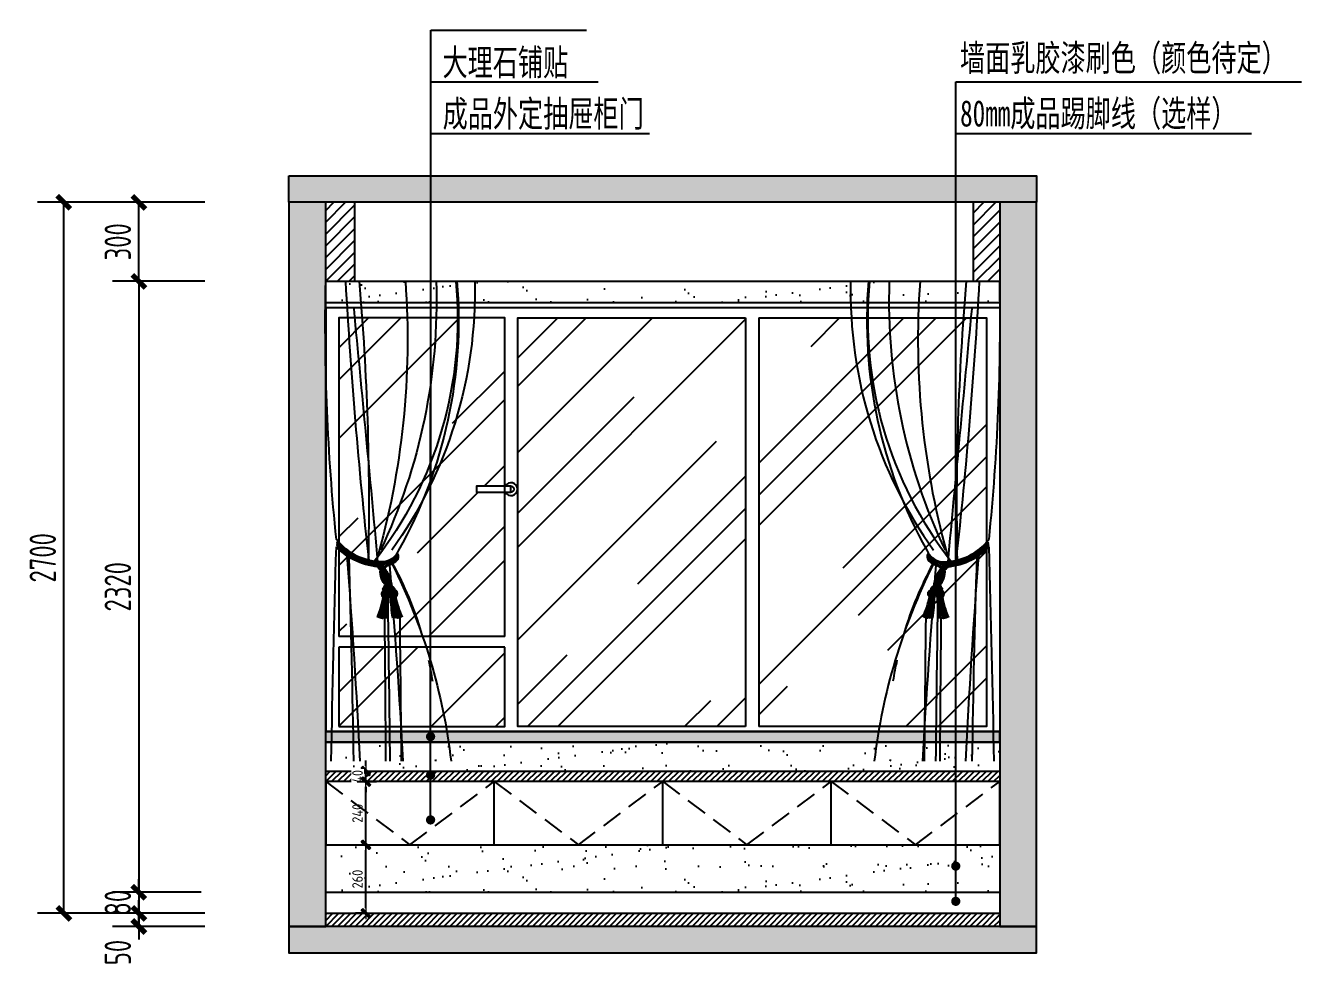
# Model space of a CAD drawing. Header units: millimetres. Extents: x 104198 to 1296755, y -81101 to 81453.
# Drawn here: x 574746 to 579592, y -26778 to -23182 of the extents above; entities that cross this region are included whole.
import ezdxf
from ezdxf.xclip import XClip

# ---------------------------------------------------------------- set-up
doc = ezdxf.new("R2010")
doc.units = ezdxf.units.MM
doc.header["$XCLIPFRAME"] = 0
doc.header["$PDMODE"] = 3
doc.linetypes.add('Ax-B-comp-L2qt-$0$Ax-B-comp-LG-$0${ Wide Dash }', pattern=[12, 4, -2, 4, -2])
doc.layers.get('Defpoints').update_dxf_attribs({"color": 250})
doc.layers.add('--外框线', color=7, linetype='Continuous', lineweight=30)
doc.layers.add('01-PL-墙体柱子', color=7, linetype='Continuous', lineweight=35)
for name, color, linetype in [('0家具', 51, 'Continuous'), ('1-墙线', 7, 'Continuous'), ('7-顶面布置图', 1, 'Continuous'), ('CURTAIN', 1, 'Continuous'), ('D■02 地材填充', 250, 'Continuous'), ('墙体', 7, 'Continuous'), ('天棚图层', 51, 'Continuous')]:
    doc.layers.add(name, color=color, linetype=linetype)
doc.styles.add('CCD_DIM', font='ARCHS.SHX')
doc.styles.add('尺寸标注', font='ARCHS.SHX', dxfattribs={"width": 0.8})
doc.styles.add('黑体', font='simhei.ttf', dxfattribs={"width": 0.7})
doc.dimstyles.new('海龍1：20', dxfattribs={"dimscale": 20, "dimtxt": 2, "dimasz": 1, "dimexe": 2, "dimexo": 2, "dimgap": 0.6, "dimtad": 1, "dimdec": 0, "dimrnd": 5, "dimdsep": 46, "dimtxsty": 'CCD_DIM', "dimblk": 'WS-cj', "dimcen": 1, "dimclrd": 44, "dimclre": 44, "dimclrt": 2, "dimadec": 0, "dimazin": 2, "dimtfac": 1, "dimtdec": 4, "dimtix": 1, "dimtmove": 2, "dimatfit": 3, "dimldrblk": 'CCD_Leader_Arrow', "dimfxl": 5, "dimfxlon": 1, "dimtolj": 1, "dimarcsym": 0})
doc.dimstyles.new('海龍1：50', dxfattribs={"dimscale": 50, "dimtxt": 2, "dimasz": 1, "dimexe": 2, "dimexo": 2, "dimgap": 0.6, "dimtad": 1, "dimdec": 0, "dimrnd": 5, "dimdsep": 46, "dimtxsty": 'CCD_DIM', "dimblk": 'WS-cj', "dimcen": 1, "dimclrd": 44, "dimclre": 44, "dimclrt": 2, "dimadec": 0, "dimazin": 2, "dimtfac": 1, "dimtdec": 4, "dimtix": 1, "dimtmove": 2, "dimatfit": 3, "dimldrblk": 'CCD_Leader_Arrow', "dimfxl": 5, "dimfxlon": 1, "dimtolj": 1, "dimarcsym": 0})
doc.dimstyles.new('立面标注', dxfattribs={"dimtxt": 100, "dimasz": 35, "dimexe": 20, "dimexo": 100, "dimtad": 1, "dimdec": 0, "dimtxsty": '黑体', "dimblk": 'ARCHTICK', "dimcen": 80, "dimdle": 20, "dimclrd": 251, "dimclre": 251, "dimclrt": 256, "dimadec": 0, "dimazin": 0, "dimtfac": 1, "dimtdec": 0, "dimtix": 1, "dimtmove": 2, "dimatfit": 3, "dimldrblk": 'DOT', "dimfxl": 200, "dimfxlon": 1, "dimarcsym": 0})

# ---------------------------------------------------------------- blocks, each defined once
blk = doc.blocks.new('_ArchTick')
at = {"color": 2, "linetype": 'ByBlock', "const_width": 0.4}
blk.add_lwpolyline([(-0.5, -0.5), (0.5, 0.5)], dxfattribs=at)
blk = doc.blocks.new('*D166')
at = {"color": 44, "lineweight": -2, "transparency": 16777216}
for p, q in [((575176.6, -26473.5), (575176.6, -26423.5)), ((575387.2, -26473.5), (575076.6, -26473.5)), ((575176.6, -26473.5), (575176.6, -26553.5)), ((575365.4, -26553.5), (575076.6, -26553.5)), ((575176.6, -26553.5), (575176.6, -26603.5))]:
    blk.add_line(p, q, dxfattribs=at)
at = {"layer": 'Defpoints', "color": 0, "transparency": 16777216}
for p in [(575487.2, -26473.5), (575176.6, -26553.5), (575465.4, -26553.5)]:
    blk.add_point(p, dxfattribs=at)
at = {"color": 44, "lineweight": -2, "transparency": 16777216, "xscale": 50, "yscale": 50, "zscale": 50}
for p, rotation in [((575176.6, -26473.5), 270), ((575176.6, -26553.5), 90)]:
    blk.add_blockref('_ArchTick', p, dxfattribs=dict(at, rotation=rotation))
at = {"color": 2, "transparency": 16777216, "insert": (575096.6, -26513.5), "char_height": 100, "attachment_point": 5, "rotation": 90, "style": '尺寸标注'}
blk.add_mtext('\\A1;80', dxfattribs=at)
blk = doc.blocks.new('CCD_Leader_Arrow')
at = {"color": 50, "linetype": 'ByBlock'}
blk.add_line((0, 0), (-1, 0), dxfattribs=at)
for points in [[(-0.859, 0.668), (-0.597, 0.852), (-0.24, 0), (0, 0)], [(-0.859, -0.668), (-0.597, -0.852), (-0.24, 0), (0, 0)]]:
    blk.add_solid(points, dxfattribs=at)
blk = doc.blocks.new('WS-cj')
blk.add_hatch(color=2).paths.add_polyline_path([(0.588, 0.818), (-0.818, -0.588), (-0.588, -0.818), (0.818, 0.588)])
at = {"color": 2, "linetype": 'ByBlock', "lineweight": 0}
for p, q in [((-1.1, 0), (0, 0)), ((0, 0), (1.1, 0))]:
    blk.add_line(p, q, dxfattribs=at)
at = {"color": 2}
blk.add_lwpolyline([(0.588, 0.818), (-0.818, -0.588), (-0.588, -0.818), (0.818, 0.588)], close=True, dxfattribs=at)
blk = doc.blocks.new('*D167')
at = {"color": 44, "lineweight": -2, "transparency": 16777216}
for p, q in [((575141.7, -23853.5), (574791.7, -23853.5)), ((574891.7, -26553.5), (574891.7, -23853.5)), ((575141.7, -26553.5), (574791.7, -26553.5))]:
    blk.add_line(p, q, dxfattribs=at)
at = {"layer": 'Defpoints', "color": 0, "transparency": 16777216}
for p in [(574891.7, -23853.5), (575886.2, -23853.5), (575376.6, -26553.5)]:
    blk.add_point(p, dxfattribs=at)
at = {"color": 44, "lineweight": -2, "transparency": 16777216, "xscale": 50, "yscale": 50, "zscale": 50}
for p, rotation in [((574891.7, -23853.5), 90), ((574891.7, -26553.5), 270)]:
    blk.add_blockref('_ArchTick', p, dxfattribs=dict(at, rotation=rotation))
at = {"color": 2, "transparency": 16777216, "insert": (574811.7, -25203.5), "char_height": 100, "attachment_point": 5, "rotation": 90, "style": '尺寸标注'}
blk.add_mtext('\\A1;2700', dxfattribs=at)
blk = doc.blocks.new('*D168')
at = {"color": 44, "lineweight": -2, "transparency": 16777216}
for p, q in [((575426.6, -24153.5), (575076.6, -24153.5)), ((575176.6, -24153.5), (575176.6, -26473.5)), ((575412.9, -26473.5), (575076.6, -26473.5))]:
    blk.add_line(p, q, dxfattribs=at)
at = {"layer": 'Defpoints', "color": 0, "transparency": 16777216}
for p in [(575886.2, -24153.5), (575176.6, -26473.5), (575512.9, -26473.5)]:
    blk.add_point(p, dxfattribs=at)
at = {"color": 44, "lineweight": -2, "transparency": 16777216, "xscale": 50, "yscale": 50, "zscale": 50}
for p, rotation in [((575176.6, -24153.5), 90), ((575176.6, -26473.5), 270)]:
    blk.add_blockref('_ArchTick', p, dxfattribs=dict(at, rotation=rotation))
at = {"color": 2, "transparency": 16777216, "insert": (575096.6, -25313.5), "char_height": 100, "attachment_point": 5, "rotation": 90, "style": '尺寸标注'}
blk.add_mtext('\\A1;2320', dxfattribs=at)
blk = doc.blocks.new('*D186')
at = {"color": 44, "lineweight": -2, "transparency": 16777216}
for p, q in [((575426.6, -23853.5), (575076.6, -23853.5)), ((575176.6, -24153.5), (575176.6, -23853.5)), ((575426.6, -24153.5), (575076.6, -24153.5))]:
    blk.add_line(p, q, dxfattribs=at)
at = {"layer": 'Defpoints', "color": 0, "transparency": 16777216}
for p in [(575176.6, -23853.5), (575886.2, -23853.5), (575886.2, -24153.5)]:
    blk.add_point(p, dxfattribs=at)
at = {"color": 44, "lineweight": -2, "transparency": 16777216, "xscale": 50, "yscale": 50, "zscale": 50}
for p, rotation in [((575176.6, -23853.5), 90), ((575176.6, -24153.5), 270)]:
    blk.add_blockref('_ArchTick', p, dxfattribs=dict(at, rotation=rotation))
at = {"color": 2, "transparency": 16777216, "insert": (575096.6, -24003.5), "char_height": 100, "attachment_point": 5, "rotation": 90, "style": '尺寸标注'}
blk.add_mtext('\\A1;300', dxfattribs=at)
blk = doc.blocks.new('*D187')
at = {"color": 44, "lineweight": -2, "transparency": 16777216}
for p, q in [((575176.6, -26553.5), (575176.6, -26503.5)), ((575426.6, -26553.5), (575076.6, -26553.5)), ((575176.6, -26603.5), (575176.6, -26553.5)), ((575426.6, -26603.5), (575076.6, -26603.5)), ((575176.6, -26603.5), (575176.6, -26653.5))]:
    blk.add_line(p, q, dxfattribs=at)
at = {"layer": 'Defpoints', "color": 0, "transparency": 16777216}
for p in [(575176.6, -26553.5), (575886.2, -26553.5), (575886.2, -26603.5)]:
    blk.add_point(p, dxfattribs=at)
at = {"color": 44, "lineweight": -2, "transparency": 16777216, "xscale": 50, "yscale": 50, "zscale": 50}
for p, rotation in [((575176.6, -26553.5), 270), ((575176.6, -26603.5), 90)]:
    blk.add_blockref('_ArchTick', p, dxfattribs=dict(at, rotation=rotation))
at = {"color": 2, "transparency": 16777216, "insert": (575096.6, -26702.4), "char_height": 100, "attachment_point": 5, "rotation": 90, "style": '尺寸标注'}
blk.add_mtext('\\A1;50', dxfattribs=at)
blk = doc.blocks.new('fhdghrthe')
at = {"layer": '01-PL-墙体柱子', "lineweight": -2, "ltscale": 10}
blk.add_hatch(color=8, dxfattribs=at).paths.add_polyline_path([(575866, 17510.1), (575566, 17510.1), (575316, 17510.1), (575316, 15420.1), (575556, 15420.1), (575556, 17230.1), (575866, 17230.1)])
at = {"layer": '01-PL-墙体柱子', "color": 8, "lineweight": -2, "ltscale": 10}
blk.add_lwpolyline([(575866, 17510.1), (575566, 17510.1), (575316, 17510.1), (575316, 15420.1), (575556, 15420.1), (575556, 17230.1), (575866, 17230.1)], close=True, dxfattribs=at)
at = {"layer": '墙体', "color": 7}
for p, q in [((572756, 14270.1), (572756, 18190.1)), ((572626, 14140.1), (572626, 17250.1)), ((575556, 17230.1), (575556, 15420.1))]:
    blk.add_line(p, q, dxfattribs=at)
blk = doc.blocks.new('fdhgfgdhdfg')
at = {"layer": 'CURTAIN', "color": 8}
for centre, major_axis, ratio, start_param, end_param in [((281387.3, -68683.7, 0), (1223.9, 1223.9), 1, 2.334756, 2.975805), ((281248.7, -68793, 0), (1078.8, 1078.8), 1, 2.260071, 3.018961), ((281544.6, -68797.6, 0), (1290.5, 1290.5), 1, 2.273384, 2.866395), ((282055.4, -68724, 0), (1591.1, 1591.1), 1, 2.321811, 2.799376), ((283033.2, -68872.2, 0), (2203.1, 2203.1), 1, 2.283731, 2.63602), ((290316.8, -69517.6, 0), (-10242.6, 373.5), 1, -0.048635, 0.056882), ((259948.4, -67509.1, 0), (14311.9, 14311.9), 1, 5.387946, 5.441529), ((467508.3, -86960.9, 0), (-187453.2, 17462.9), 1, -0.003971, 0.001255), ((280012.7, -69504.5, 0), (162.4, 162.4), 1, 3.953498, 4.831121), ((280133.5, -69528.1, 0), (-107.9, 107.9), 1, 2.554953, 2.758179), ((280163.3, -69585.1, 0), (-59.4, 59.4), 1, 2.478656, 2.720155), ((280182.2, -69611.5, 0), (34.5, 34.5), 1, 3.911092, 4.153052), ((279976.6, -69713.6, 0), (16.8, 16.8), 1, 1.717689, 3.204202), ((280020.3, -69660, 0), (-52.4, 52.4), 1, 1.18549, 2.335721), ((279993.1, -69712.5, 0), (25.2, 25.2), 1, 2.052636, 3.0388), ((280000.8, -69712.6, 0), (27.9, 27.9), 1, 2.180597, 3.091681), ((280007.9, -69712.3, 0), (30.4, 30.4), 1, 2.288562, 3.12364), ((280027.4, -69701.7, 0), (-42.6, 42.6), 1, 0.967801, 1.633563), ((280055.5, -69688.1, 0), (-61, 61), 1, 1.147636, 1.576368), ((280012.7, -69504.5, 0), (175.7, 175.7), 1, 3.953498, 4.740191), ((280095.6, -69428.5, 0), (207.1, 207.1), 1, 3.90317, 4.078311), ((302105.2, -71445.3, 0), (1780.2, 25851.9), 0.849808, 1.56219, 1.592963), ((280115, -69597.6, 0), (83.8, 83.8), 1, 3.828692, 4.24598), ((280116.6, -69570.9, 0), (98.2, 98.2), 1, 3.92064, 4.277468), ((280105.3, -69487.9, 0), (154.1, 154.1), 1, 4.01737, 4.236819), ((321005.6, -71030.3, 0), (1292.7, 48186.5), 0.84809, 1.566243, 1.582665), ((280079, -69354.2, 0), (247, 247), 1, 4.087318, 4.218236), ((280138.5, -69542.5, 0), (-104.7, 104.7), 1, 2.418322, 2.679938), ((280126.4, -69482.4, 0), (-144.3, 144.3), 1, 2.499046, 2.689322), ((281221.6, -70418.2, 0), (-1002.9, 1002.9), 1, 0.287813, 0.492048), ((300192.5, -71476.9, 0), (1818.7, 24057.7), 0.840517, 1.562425, 1.593961), ((280020.3, -69660, 0), (-65.7, 65.7), 1, 1.662446, 2.335721), ((280098.6, -69837.7, 0), (85.3, 85.3), 1, 1.57305, 2.286225), ((280049.3, -69691, 0), (-52.8, 52.8), 1, 1.23653, 1.73721), ((280039.6, -69825.8, 0), (-44.8, 44.8), 1, -0.510135, 0.143651), ((280059.2, -69668.8, 0), (64.3, 64.3), 1, 3.060485, 3.532539), ((280035.5, -69811.6, 0), (37.8, 37.8), 1, 0.92003, 1.691724), ((279979.7, -69776.1, 0), (-21.8, 21.8), 1, 4.466459, 4.980496), ((279949.8, -69772.8, 0), (51.6, 51.6), 1, 4.694061, 5.607655), ((280036.7, -69801.5, 0), (-35.2, 35.2), 1, -0.78574, 0.027113), ((280073.7, -69645.9, 0), (79.3, 79.3), 1, 3.227209, 3.591287), ((280086.7, -69821.9, 0), (-60.9, 60.9), 1, -0.166501, 0.437091), ((280119.4, -69567.7, 0), (-139.2, 139.2), 1, 1.790411, 1.978173), ((280067.1, -69675.2, 0), (-51.7, 51.7), 1, 1.71713, 2.277671), ((280078.7, -69652, 0), (-65.8, 65.8), 1, 1.847465, 2.31868), ((280082.4, -69639.4, 0), (-71.9, 71.9), 1, 1.940022, 2.424334), ((280094.3, -69558.1, 0), (126.2, 126.2), 1, 3.677139, 3.967916), ((280095.5, -69558.8, 0), (-122, 122), 1, 2.17183, 2.48152), ((280100.2, -69509.4, 0), (-153.4, 153.4), 1, 2.247339, 2.484333), ((279901.2, -69742.9, 0), (-81.8, 81.8), 1, 3.084453, 3.564776), ((280020, -69842.5, 0), (32, 32), 1, 1.217516, 1.93435), ((280027.4, -69839.7, 0), (-37.7, 37.7), 1, -0.384523, 0.299627), ((280019.2, -69823.7, 0), (-28.9, 28.9), 1, -0.543337, 0.357737), ((280025.9, -69823, 0), (34.5, 34.5), 1, 1.031668, 1.764016), ((279951.6, -69812.6, 0), (29.6, 29.6), 1, 5.038453, 5.489048), ((279954.7, -69803.9, 0), (-32.8, 32.8), 1, 3.387031, 3.98097), ((279944, -69799.3, 0), (44, 44), 1, 5.065724, 5.606485), ((279965.7, -69797.9, 0), (-32.5, 32.5), 1, 3.468483, 4.236433), ((279981.9, -69795.3, 0), (23.9, 23.9), 1, 4.937089, 5.984067), ((279983.1, -69789.6, 0), (-25.6, 25.6), 1, 3.704195, 4.388677), ((280000.7, -69781.9, 0), (-15, 15), 1, 3.747148, 4.532747), ((279966.6, -69866.9, 0), (9.69, 9.69), 1, 0.661697, 1.602225), ((279964.6, -69865.3, 0), (9.1, 9.1), 1, 0.72492, 1.442039), ((279962.1, -69860, 0), (5.8, 5.8), 1, 0.690534, 1.450432), ((279971.2, -69872.6, 0), (12.5, 12.5), 1, 0.660291, 1.691807), ((279969, -69869.4, 0), (-10.9, 10.9), 1, -0.898424, 0.062069), ((279960, -69855.8, 0), (3.21, 3.21), 1, 0.737571, 1.353619), ((279946.4, -69925, 0), (53, 53), 1, 0.279789, 0.630162), ((279973.1, -69873.5, 0), (12.6, 12.6), 1, 0.643187, 1.788157), ((279951.5, -69908.8, 0), (-42.1, 42.1), 1, -1.335272, -0.905904), ((279975, -69876.3, 0), (13.8, 13.8), 1, 0.634526, 1.758158), ((279961.3, -69865.3, 0), (1.41, 1.41), 1, 1.577415, 2.94988), ((279951.7, -69907.9, 0), (-42.4, 42.4), 1, -1.321339, -0.914228), ((279965, -69865.4, 0), (-3.57, 3.57), 1, 0.361006, 1.14588), ((279952.9, -69901.2, 0), (39, 39), 1, 0.23182, 0.641167), ((279973.2, -69866.2, 0), (8.64, 8.64), 1, 1.99387, 2.517944), ((279981.7, -69866.5, 0), (-13.8, 13.8), 1, 0.502891, 0.927558), ((279955.2, -69892.5, 0), (-33.7, 33.7), 1, -1.363887, -0.934077), ((279980.2, -69865.1, 0), (11.9, 11.9), 1, 2.050668, 2.689302), ((279953.8, -69893.5, 0), (-35.6, 35.6), 1, -1.342479, -0.986883), ((279983.5, -69864.5, 0), (13.1, 13.1), 1, 2.057007, 2.747845), ((279958.3, -69881.4, 0), (-27.5, 27.5), 1, -1.354271, -0.972937), ((279985.8, -69863.8, 0), (-13.7, 13.7), 1, 0.499333, 1.235736), ((279965.9, -69861.6, 0), (13.4, 13.4), 1, 0.104754, 0.731562), ((279972.5, -69839.3, 0), (-3.51, 3.51), 1, -0.731164, 1.4373), ((279993.1, -69862.9, 0), (-17.8, 17.8), 1, 0.583421, 1.178371), ((279973.8, -69866.9, 0), (17.8, 17.8), 1, 0.049741, 0.997278), ((279997.3, -69860.8, 0), (-19.8, 19.8), 1, 0.669271, 1.224846), ((279979.7, -69843.3, 0), (7.06, 7.06), 1, 1.195003, 2.231779), ((279997.3, -69859.2, 0), (19, 19), 1, 2.283273, 2.876471), ((279985.3, -69841, 0), (-16, 16), 1, 1.643268, 2.227459), ((279986.6, -69837.6, 0), (-19.4, 19.4), 1, 1.732554, 2.194284), ((279985.6, -69838.8, 0), (-19.5, 19.5), 1, 1.782708, 2.214579), ((279963, -69860, 0), (13.9, 13.9), 1, 4.914285, 6.659302), ((279985, -69841.1, 0), (18.8, 18.8), 1, 3.369703, 3.784295), ((279982.1, -69846.3, 0), (15.6, 15.6), 1, 3.416581, 3.867785), ((279974.8, -69832.7, 0), (2.24, 2.24), 1, 0.839748, 2.930207), ((279984.4, -69843.7, 0), (13.1, 13.1), 1, 3.163824, 3.830105), ((279980.6, -69851, 0), (13.2, 13.2), 1, 3.434706, 3.905603), ((279977.8, -69834.9, 0), (3.96, 3.96), 1, 0.832045, 2.262309), ((279975.7, -69867.5, 0), (-23.6, 23.6), 1, -1.528332, -0.678352), ((279984.6, -69841.4, 0), (-13.9, 13.9), 1, 1.697671, 2.257512), ((279963.3, -69859.7, 0), (14.4, 14.4), 1, 4.971217, 6.566751), ((279981.5, -69842.2, 0), (-5.47, 5.47), 1, -0.65119, 0.731556), ((279982.6, -69844.3, 0), (-10.6, 10.6), 1, 1.759463, 2.364996), ((279965.3, -69859, 0), (13.6, 13.6), 1, 4.919024, 6.582573), ((279978.3, -69862.4, 0), (23.4, 23.4), 1, 0.289663, 0.893834), ((279982.3, -69842.4, 0), (-11.4, 11.4), 1, 1.891468, 2.265031), ((279982.7, -69837.3, 0), (5.4, 5.4), 1, 0.744957, 1.939362), ((279985.3, -69845.6, 0), (7.14, 7.14), 1, 0.803202, 2.017663), ((279967.3, -69858.5, 0), (13, 13), 1, 4.933458, 6.590085), ((279970.1, -69857.8, 0), (-11.7, 11.7), 1, 3.234845, 5.147106), ((280002.7, -69865.1, 0), (-23.4, 23.4), 1, 0.022147, 0.062231), ((279988.2, -69848.2, 0), (-7.92, 7.92), 1, -0.874193, 0.28149), ((279988.3, -69844.5, 0), (-9.51, 9.51), 1, -0.841591, -0.068885), ((279990.7, -69850.2, 0), (8.08, 8.08), 1, 0.579671, 1.682944), ((279990.5, -69843.3, 0), (7.8, 7.8), 1, 0.621349, 1.508319), ((280128.7, -69856.2, 0), (-103.5, 103.5), 1, 0.544075, 0.605151), ((279993.6, -69853, 0), (-8.49, 8.49), 1, -1.010008, -0.001129), ((279991.5, -69855.5, 0), (-5.86, 5.86), 1, -0.56866, 0.012741), ((280002.9, -69857.7, 0), (-10.9, 10.9), 1, 1.570796326794897, 7.853981633974483), ((280002.7, -69865.1, 0), (23.4, 23.4), 1, 0.675442, 1.284058), ((279994.7, -69853.3, 0), (7.33, 7.33), 1, 0.520534, 1.551975), ((280004.9, -69858.3, 0), (11.7, 11.7), 1, 1.108625, 3.020886), ((280007.6, -69859.1, 0), (-13, 13), 1, -0.334354, 1.322273), ((280015, -69868.2, 0), (-32, 32), 1, -0.45699, -0.174079), ((280009.6, -69859.6, 0), (13.6, 13.6), 1, 1.243954, 2.907503), ((280011.6, -69860.3, 0), (14.4, 14.4), 1, 1.259776, 2.85531), ((279988.1, -69838.3, 0), (-3.48, 3.48), 1, 3.777129, 4.877002), ((280011.9, -69860.6, 0), (-13.9, 13.9), 1, -0.403571, 1.341446), ((279994, -69831.2, 0), (-1.99, 1.99), 1, 3.372383, 6.229606), ((280026.7, -69926.1, 0), (53, 53), 1, 0.913179, 1.263553), ((279992.8, -69844.5, 0), (-10.6, 10.6), 1, 2.319938, 2.925471), ((279990.8, -69841.4, 0), (13.9, 13.9), 1, 3.998219, 4.558059), ((279991, -69843.8, 0), (-13.1, 13.1), 1, 2.425626, 3.091907), ((280022.1, -69909.8, 0), (42.1, 42.1), 1, 0.878449, 1.307818), ((279990.1, -69841.1, 0), (-16, 16), 1, 2.457476, 3.041666), ((280021.9, -69908.9, 0), (42.4, 42.4), 1, 0.886773, 1.293884), ((279989, -69837.6, 0), (19.4, 19.4), 1, 4.061447, 4.523177), ((279991, -69838.9, 0), (4.07, 4.07), 1, 5.082183, 6.708721), ((279989.9, -69838.8, 0), (-19.5, 19.5), 1, 2.470356, 2.902227), ((280020.9, -69902.2, 0), (39, 39), 1, 0.902175, 1.311522), ((279990.4, -69841.2, 0), (18.8, 18.8), 1, 4.042232, 4.456824), ((280018.8, -69893.4, 0), (-33.7, 33.7), 1, -0.664174, -0.234364), ((279993.2, -69846.5, 0), (15.6, 15.6), 1, 3.958742, 4.409946), ((279993.1, -69842.5, 0), (-11.4, 11.4), 1, 2.419904, 2.793467), ((279996.4, -69830.6, 0), (-2.38, 2.38), 1, 3.409143, 6.091761), ((280020.2, -69894.4, 0), (-35.6, 35.6), 1, -0.611368, -0.255772), ((279993.8, -69839.2, 0), (-4.54, 4.54), 1, 3.324139, 5.255113), ((280016.1, -69882.2, 0), (-27.5, 27.5), 1, -0.625314, -0.24398), ((279997.6, -69831.8, 0), (3.63, 3.63), 1, 5.437047, 7.220416), ((279999.4, -69876.6, 0), (13.8, 13.8), 1, 6.068369, 7.192001), ((280009, -69862.2, 0), (13.4, 13.4), 1, 0.81178, 1.438588), ((280000.1, -69830.6, 0), (3.44, 3.44), 1, 5.121261, 7.41842), ((279996.7, -69838.2, 0), (-4.31, 4.31), 1, 3.169207, 5.182323), ((280001.4, -69873.9, 0), (12.6, 12.6), 1, 6.03837, 7.18334), ((280002.7, -69829.4, 0), (3.29, 3.29), 1, 4.816332, 7.58862), ((279977.6, -69859, 0), (-19, 19), 1, 3.37926, 3.972458), ((279999.8, -69838.3, 0), (4.41, 4.41), 1, 4.791191, 6.886673), ((280003.3, -69873.1, 0), (12.5, 12.5), 1, 6.13472, 7.166236), ((279977.6, -69860.5, 0), (19.8, 19.8), 1, 5.030884, 5.586459), ((280002.7, -69838.5, 0), (-4.55, 4.55), 1, 3.180239, 5.493108), ((280005.7, -69870, 0), (10.9, 10.9), 1, 6.193662, 7.154154), ((279981.7, -69862.8, 0), (17.8, 17.8), 1, 5.07736, 5.67231), ((279989.1, -69863.9, 0), (-13.7, 13.7), 1, 3.449198, 4.185601), ((280006.4, -69838.4, 0), (4.33, 4.33), 1, 4.310576, 7.068583), ((280008.1, -69867.5, 0), (-9.69, 9.69), 1, 4.653506, 5.594034), ((279991.3, -69864.7, 0), (13.1, 13.1), 1, 5.078682, 5.76952), ((280010.1, -69865.9, 0), (9.1, 9.1), 1, 0.101303, 0.818422), ((279994.6, -69865.3, 0), (11.9, 11.9), 1, 5.137225, 5.775859), ((279993.1, -69866.6, 0), (-13.8, 13.8), 1, 3.757376, 4.182044), ((280012.8, -69860.7, 0), (-5.8, 5.8), 1, -1.477886, -0.717988), ((280001.5, -69866.6, 0), (-8.64, 8.64), 1, 3.737787, 4.261861), ((280009.8, -69866.1, 0), (-3.57, 3.57), 1, 3.539054, 4.323929), ((280013.4, -69866.1, 0), (1.41, 1.41), 1, 4.876647, 6.249112), ((280015, -69856.6, 0), (3.21, 3.21), 1, 0.189723, 0.805771), ((279514, -69769.2, 0), (324.8, 324.8), 1, 5.098035, 5.27834), ((279588.5, -69808.2, 0), (269.4, 269.4), 1, 5.115692, 5.333099), ((279589.9, -69808.5, 0), (269.4, 269.4), 1, 5.115274, 5.333099), ((279590.6, -69808.3, 0), (269.4, 269.4), 1, 5.114201, 5.333099), ((279592.6, -69808.8, 0), (269.4, 269.4), 1, 5.113817, 5.333099), ((279594.6, -69809.6, 0), (-269.4, 269.4), 1, 3.54376, 3.762303), ((279595.9, -69810, 0), (269.4, 269.4), 1, 5.114566, 5.333099), ((279596.9, -69810.2, 0), (-269.4, 269.4), 1, 3.54384, 3.762303), ((279598.9, -69810.7, 0), (269.4, 269.4), 1, 5.114945, 5.333099), ((279599.6, -69810.5, 0), (-269.4, 269.4), 1, 3.543378, 3.762303), ((279600.8, -69810.1, 0), (269.4, 269.4), 1, 5.112597, 5.333099), ((279602.6, -69808.8, 0), (-269.4, 269.4), 1, 3.537599, 3.762303), ((279555.3, -69817.9, 0), (-302.5, 302.5), 1, 3.605253, 3.801896), ((279436.4, -69814.5, 0), (387.1, 387.1), 1, 5.241033, 5.396386), ((278810.2, -69742.4, 0), (-1166.9, 171.1), 1, 3.107829, 3.180189), ((279979.9, -69856.4, 0), (10.2, 10.2), 1, 3.360624, 3.891949), ((279977.9, -69863.7, 0), (5.59, 5.59), 1, 3.200379, 3.913863), ((279165.8, -69833.5, 0), (-578.2, 578.2), 1, 3.781841, 3.884356), ((370972.9, -71285.7, 0), (1639.8, 116812.2), 0.778863, 1.569956, 1.575054), ((280809.6, -69856.1, 0), (578.2, 578.2), 1, 2.371375, 2.47389), ((281167.6, -69774.8, 0), (834, 834), 1, 2.435744, 2.508104), ((280539.6, -69829.6, 0), (-387.1, 387.1), 1, 0.859345, 1.014698), ((279994.6, -69851.1, 0), (-13.2, 13.2), 1, 2.350127, 2.821024), ((280420.6, -69829.7, 0), (-302.5, 302.5), 1, 0.883039, 1.079682), ((279995.1, -69856.6, 0), (10.2, 10.2), 1, 3.934578, 4.465903), ((280373.6, -69819.4, 0), (269.4, 269.4), 1, 2.493428, 2.718131), ((279997, -69864, 0), (-5.59, 5.59), 1, 2.341867, 3.055352), ((280375.3, -69820.8, 0), (269.4, 269.4), 1, 2.493428, 2.71393), ((280376.5, -69821.2, 0), (-269.4, 269.4), 1, 0.922632, 1.141556), ((280377.2, -69821.4, 0), (-269.4, 269.4), 1, 0.922632, 1.140786), ((280379.3, -69821, 0), (269.4, 269.4), 1, 2.493428, 2.711891), ((280380.3, -69820.7, 0), (269.4, 269.4), 1, 2.493428, 2.711961), ((280381.6, -69820.5, 0), (269.4, 269.4), 1, 2.493428, 2.711971), ((280383.5, -69819.7, 0), (-269.4, 269.4), 1, 0.922632, 1.141914), ((280385.6, -69819.2, 0), (-269.4, 269.4), 1, 0.922632, 1.14153), ((280386.3, -69819.4, 0), (269.4, 269.4), 1, 2.493428, 2.711253), ((280387.7, -69819.1, 0), (-269.4, 269.4), 1, 0.922632, 1.140039), ((280463.3, -69782.3, 0), (-324.8, 324.8), 1, 0.97739, 1.157696), ((700370.3, -74762.4, 0), (6274.3, 556270), 0.75579, 1.570674, 1.571669), ((563674.7, -72428.2, 0), (3190.3, 375930.7), 0.754577, 1.570619, 1.572087), ((281221.6, -70418.2, 0), (-1002.9, 1002.9), 1, 0.569401, 0.627856), ((281220.9, -70550.1, 0), (1417.2, 57.8), 0.619389, 3.01854, 3.025581)]:
    blk.add_ellipse(centre, major_axis=major_axis, ratio=ratio, start_param=start_param, end_param=end_param, dxfattribs=at)
at = {"layer": 'CURTAIN', "color": 2}
for centre, major_axis, ratio, start_param, end_param in [((271949.7, -68805.2), (151.9, 8284.9), 1, 4.629009, 4.749857), ((239333.3, -71001, 0), (-1281, 47845.5), 0.854135, 4.699868, 4.717228), ((281476.9, -70557, 0), (717.8, 1858.2), 0.85501, 1.460336, 1.863675)]:
    blk.add_ellipse(centre, major_axis=major_axis, ratio=ratio, start_param=start_param, end_param=end_param, dxfattribs=at)
at = {"layer": 'CURTAIN', "color": 8}
blk.add_ellipse((279972.1, -69857.3, 0), major_axis=(10.9, 10.9), ratio=1, dxfattribs=at)
blk = doc.blocks.new('_Dot')
at = {"color": 2, "linetype": 'ByBlock', "lineweight": -2}
blk.add_line((-0.5, 0), (-1, 0), dxfattribs=at)
at = {"color": 2, "linetype": 'ByBlock', "const_width": 0.5}
blk.add_lwpolyline([(-0.25, 0, 1), (0.25, 0, 1)], format="xyb", close=True, dxfattribs=at)
blk = doc.blocks.new('*D697')
at = {"layer": '--外框线', "color": 44, "lineweight": -2, "transparency": 16777216}
for p, q in [((576039.1, -26293.5), (576079.1, -26293.5)), ((576039.1, -26533.5), (576039.1, -26313.5)), ((576039.1, -26553.5), (575999.1, -26553.5))]:
    blk.add_line(p, q, dxfattribs=at)
at = {"layer": 'Defpoints', "color": 0, "transparency": 16777216}
for p in [(576020.6, -26293.5), (576039.1, -26293.5), (576064.1, -26553.5)]:
    blk.add_point(p, dxfattribs=at)
at = {"layer": '--外框线', "color": 44, "lineweight": -2, "transparency": 16777216, "xscale": 20, "yscale": 20, "zscale": 20}
for p, rotation in [((576039.1, -26293.5), 90), ((576039.1, -26553.5), 270)]:
    blk.add_blockref('WS-cj', p, dxfattribs=dict(at, rotation=rotation))
at = {"layer": '--外框线', "color": 2, "transparency": 16777216, "insert": (576007.1, -26423.5), "char_height": 40, "attachment_point": 5, "rotation": 90, "style": 'CCD_DIM', "bg_fill": 3, "box_fill_scale": 1.1, "bg_fill_color": 256, "bg_fill_true_color": 13158600, "bg_fill_transparency": 0}
blk.add_mtext('\\A1;260', dxfattribs=at)
blk = doc.blocks.new('*D698')
at = {"layer": '--外框线', "color": 44, "lineweight": -2, "transparency": 16777216}
for p, q in [((576039.1, -25993.5), (576039.1, -25973.5)), ((576039.1, -26013.5), (575999.1, -26013.5)), ((576039.1, -26053.5), (576039.1, -26013.5)), ((576039.1, -26053.5), (575999.1, -26053.5)), ((576039.1, -26073.5), (576039.1, -26093.5))]:
    blk.add_line(p, q, dxfattribs=at)
at = {"layer": '--外框线', "color": 44, "lineweight": -2, "transparency": 16777216, "xscale": 20, "yscale": 20, "zscale": 20}
for p, rotation in [((576039.1, -26013.5), 270), ((576039.1, -26053.5), 90)]:
    blk.add_blockref('WS-cj', p, dxfattribs=dict(at, rotation=rotation))
at = {"layer": '--外框线', "color": 2, "transparency": 16777216, "insert": (576007.1, -26033.5), "char_height": 40, "attachment_point": 5, "rotation": 90, "style": 'CCD_DIM', "bg_fill": 3, "box_fill_scale": 1.1, "bg_fill_color": 256, "bg_fill_true_color": 13158600, "bg_fill_transparency": 16517500}
blk.add_mtext('\\A1;40', dxfattribs=at)
at = {"layer": 'Defpoints', "color": 0, "transparency": 16777216}
for p in [(576039.1, -26013.5), (576049.2, -26013.5), (576039.1, -26053.5)]:
    blk.add_point(p, dxfattribs=at)
blk = doc.blocks.new('*D886')
at = {"layer": '--外框线', "color": 44, "lineweight": -2, "transparency": 16777216}
for p, q in [((576005.9, -26053.5), (576079.1, -26053.5)), ((576039.1, -26273.5), (576039.1, -26073.5)), ((576039.1, -26293.5), (576079.1, -26293.5))]:
    blk.add_line(p, q, dxfattribs=at)
at = {"layer": 'Defpoints', "color": 0, "transparency": 16777216}
for p in [(575965.9, -26053.5), (576039.1, -26053.5), (576007.7, -26293.5)]:
    blk.add_point(p, dxfattribs=at)
at = {"layer": '--外框线', "color": 44, "lineweight": -2, "transparency": 16777216, "xscale": 20, "yscale": 20, "zscale": 20}
for p, rotation in [((576039.1, -26053.5), 90), ((576039.1, -26293.5), 270)]:
    blk.add_blockref('WS-cj', p, dxfattribs=dict(at, rotation=rotation))
at = {"layer": '--外框线', "color": 2, "transparency": 16777216, "insert": (576007.1, -26173.5), "char_height": 40, "attachment_point": 5, "rotation": 90, "style": 'CCD_DIM', "bg_fill": 3, "box_fill_scale": 1.1, "bg_fill_color": 256, "bg_fill_true_color": 13158600, "bg_fill_transparency": 0}
blk.add_mtext('\\A1;240', dxfattribs=at)

msp = doc.modelspace()

# ---------------------------------------------------------------- hatches: boundary and pattern name
h = msp.add_hatch(color=252)
h.dxf.hatch_style = 1
h.paths.add_polyline_path([(578586.2, -23753.5), (575746.2, -23753.5), (575746.2, -23853.5), (575886.2, -23853.5), (578586.2, -23853.5)])
h.paths.add_polyline_path([(575886.2, -23853.5), (575746.2, -23853.5), (575746.2, -26603.5), (575886.2, -26603.5)])
h.paths.add_polyline_path([(578586.2, -23853.5), (578446.2, -23853.5), (578446.2, -26603.5), (578586.2, -26603.5)])
h.paths.add_polyline_path([(578586.2, -26603.5), (578446.2, -26603.5), (575746.2, -26603.5), (575746.2, -26703.5), (578586.2, -26703.5)])
h = msp.add_hatch()
h.set_pattern_fill('AR-SAND', color=8, scale=3, style=0)
h.set_pattern_definition([(37.5, (575886.2, -24233.46), (-4.8, 146.824), [0, -115.824, 0, -129.54, 0, -123.825]), (7.5, (575886.2, -24233.46), (134.857, 215.048), [0, -62.484, 0, -104.394, 0, -40.005]), (327.5, (575792.48, -24233.46), (237.298, 0.431), [0, -38.1, 0, -137.16, 0, -179.07]), (317.5, (575792.48, -24233.46), (229.067, 66.879), [0, -19.05, 0, -89.916, 0, -102.87])])
h.paths.add_polyline_path([(578446.2, -24153.5), (575886.2, -24153.5), (575886.2, -24233.5), (578446.2, -24233.5)])
at = {"ltscale": 100}
h = msp.add_hatch(dxfattribs=at)
h.set_pattern_fill('AR-RROOF', color=250, scale=20, angle=45)
h.set_pattern_definition([(45, (575936.2, -25842.76), (431.05, 1149.47), [7620, -1016, 2540, -508]), (45, (576234.35, -25185.4), (-836.96, 118.54), [1524, -167.64, 3048, -381]), (45, (575810.48, -25357.82), (1627.222, 2108.564), [4064, -711.2, 2032, -508])])
h.paths.add_polyline_path([(576566.2, -24954.4), (576458.4, -24954.4), (576458.4, -24931.1), (576566.2, -24931.1), (576566.2, -24292.8), (575936.2, -24292.8), (575936.2, -25502.8), (576566.2, -25502.8)])
h.paths.add_polyline_path([(576566.2, -25542.8), (575936.2, -25542.8), (575936.2, -25842.8), (576566.2, -25842.8)])
h.paths.add_polyline_path([(577481.2, -24292.8), (576616.2, -24292.8), (576616.2, -25842.8), (577481.2, -25842.8)])
h.paths.add_polyline_path([(578396.2, -24292.8), (577531.2, -24292.8), (577531.2, -25842.8), (578396.2, -25842.8)])
h = msp.add_hatch()
h.set_pattern_fill('AR-SAND', color=8, scale=3, style=0)
h.set_pattern_definition([(37.5, (575886.2, -26473.46), (-4.8, 146.824), [0, -115.824, 0, -129.54, 0, -123.825]), (7.5, (575886.2, -26473.46), (134.857, 215.048), [0, -62.484, 0, -104.394, 0, -40.005]), (327.5, (575792.48, -26473.46), (237.298, 0.431), [0, -38.1, 0, -137.16, 0, -179.07]), (317.5, (575792.48, -26473.46), (229.067, 66.879), [0, -19.05, 0, -89.916, 0, -102.87])])
h.paths.add_polyline_path([(578446.2, -26293.5), (575886.2, -26293.5), (575886.2, -26473.5), (578446.2, -26473.5)])
h.paths.add_polyline_path([(578446.2, -25903.5), (575886.2, -25903.5), (575886.2, -26013.5), (578446.2, -26013.5)])
at = {"layer": '1-墙线', "linetype": 'ByBlock', "lineweight": -3}
h = msp.add_hatch(dxfattribs=at)
h.set_pattern_fill('SACNCR', color=8, scale=10, style=0)
h.set_pattern_definition([(45, (575866.205, -25903.462), (-16.83798, 16.83798), []), (45, (575883.043, -25903.462), (-16.83798, 16.83798), [0, -23.8125])])
h.paths.add_polyline_path([(575886.2, -25863.5), (575886.2, -25903.5), (578446.2, -25903.5), (578446.2, -25863.5)])
at = {"layer": 'D■02 地材填充'}
h = msp.add_hatch(dxfattribs=at)
h.set_pattern_fill('ANSI31', color=256, scale=10, angle=180, style=0)
h.set_pattern_definition([(225, (575886.205, -24153.46), (22.45064, -22.45064), [])])
h.paths.add_polyline_path([(575996.2, -23853.5), (575886.2, -23853.5), (575886.2, -24153.5), (575996.2, -24153.5)])
h.paths.add_polyline_path([(578446.2, -23853.5), (578346.2, -23853.5), (578346.2, -24153.5), (578446.2, -24153.5)])
h = msp.add_hatch(dxfattribs=at)
h.set_pattern_fill('ANSI31', color=256, scale=5, angle=180, style=0)
h.set_pattern_definition([(225, (575886.205, -26053.462), (11.22532, -11.22532), [])])
h.paths.add_polyline_path([(578446.2, -26013.5), (575886.2, -26013.5), (575886.2, -26053.5), (578446.2, -26053.5)])
h = msp.add_hatch(dxfattribs=at)
h.set_pattern_fill('ANSI31', color=256, scale=5, angle=180, style=0)
h.set_pattern_definition([(225, (575886.205, -26603.462), (11.22532, -11.22532), [])])
h.paths.add_polyline_path([(578446.2, -26553.5), (575886.2, -26553.5), (575886.2, -26603.5), (578446.2, -26603.5)])

# ---------------------------------------------------------------- linework, layer by layer
at = {"color": 2}
for p, q in [((575996.2, -23853.5), (575996.2, -24153.5)), ((578346.2, -24153.5), (578346.2, -23853.5)), ((575886.2, -24153.5), (578446.2, -24153.5)), ((575886.2, -24233.5), (578446.2, -24233.5)), ((575886.2, -24253.5), (575886.2, -25863.5)), ((578446.2, -24253.5), (578446.2, -25863.5)), ((577481.2, -24292.8), (577481.2, -25843.5)), ((577531.2, -24292.8), (577531.2, -25843.5)), ((576566.2, -25502.8), (575936.2, -25502.8)), ((576566.2, -25542.8), (575936.2, -25542.8)), ((575886.2, -26013.5), (578446.2, -26013.5)), ((576526.2, -26293.5), (576526.2, -26053.5)), ((577166.2, -26293.5), (577166.2, -26053.5)), ((577806.2, -26293.5), (577806.2, -26053.5)), ((575886.2, -26473.5), (578446.2, -26473.5)), ((575886.2, -26553.5), (578446.2, -26553.5)), ((575886.2, -26603.5), (575886.2, -26603.5))]:
    msp.add_line(p, q, dxfattribs=at)
at = {"color": 1, "linetype": 'ByBlock'}
for p, q in [((575886.2, -25903.5), (575886.2, -25863.5)), ((575886.2, -25863.5), (578446.2, -25863.5)), ((575886.2, -25903.5), (578446.2, -25903.5))]:
    msp.add_line(p, q, dxfattribs=at)
at = {"color": 250, "linetype": 'Ax-B-comp-L2qt-$0$Ax-B-comp-LG-$0${ Wide Dash }', "ltscale": 20}
for p, q in [((576206.2, -26293.5), (576526.2, -26053.5)), ((576526.2, -26053.5), (576846.2, -26293.5)), ((576846.2, -26293.5), (577166.2, -26053.5)), ((577166.2, -26053.5), (577486.2, -26293.5)), ((577486.2, -26293.5), (577806.2, -26053.5)), ((577806.2, -26053.5), (578126.2, -26293.5)), ((578126.2, -26293.5), (578446.2, -26053.5))]:
    msp.add_line(p, q, dxfattribs=at)
at = {"color": 252}
for points in [[(575746.2, -23753.5), (578586.2, -23753.5), (578586.2, -23853.5), (575746.2, -23853.5)], [(575746.2, -26603.5), (575886.2, -26603.5), (575886.2, -23853.5), (575746.2, -23853.5)], [(578446.2, -26603.5), (578586.2, -26603.5), (578586.2, -23853.5), (578446.2, -23853.5)], [(578586.2, -26603.5), (575746.2, -26603.5), (575746.2, -26703.5), (578586.2, -26703.5)]]:
    msp.add_lwpolyline(points, close=True, dxfattribs=at)
at = {"color": 2}
for points in [[(578446.2, -25863.5), (575886.2, -25863.5), (575886.2, -24252.8), (578446.2, -24252.8)], [(576566.2, -25502.8), (576566.2, -24292.8), (575936.2, -24292.8), (575936.2, -25502.8)], [(577481.2, -25843.5), (576616.2, -25843.5), (576616.2, -24292.8), (577481.2, -24292.8)], [(577531.2, -24292.8), (578396.2, -24292.8), (578396.2, -25843.5), (577531.2, -25843.5)], [(575936.2, -25542.8), (575936.2, -25843.5)], [(575936.2, -25843.5), (576566.2, -25843.5), (576566.2, -25542.8)]]:
    msp.add_lwpolyline(points, dxfattribs=at)
at = {"color": 251, "linetype": 'ByBlock'}
msp.add_lwpolyline([(576589.9, -24931.1), (576458.4, -24931.1), (576458.4, -24954.4), (576589.9, -24954.4)], close=True, dxfattribs=at)
at = {"color": 2}
for points in [[(575886.2, -25863.5), (578446.2, -25863.5), (578446.2, -25903.5), (575886.2, -25903.5)], [(575886.2, -26293.5), (578446.2, -26293.5), (578446.2, -26053.5), (575886.2, -26053.5)]]:
    msp.add_lwpolyline(points, close=True, dxfattribs=at)
at = {"color": 251, "linetype": 'ByBlock'}
for radius, start, end in [(24.6, 208.3065, 151.6935), (11.6, 270, 90)]:
    msp.add_arc((576589.9, -24942.8), radius, start, end, dxfattribs=at)
at = {"layer": '7-顶面布置图', "color": 1, "linetype": 'ByBlock'}
msp.add_line((578446.2, -25903.5), (578446.2, -25863.5), dxfattribs=at)

# ---------------------------------------------------------------- block references
at = {"color": 1}
ref = msp.add_blockref('fhdghrthe', (3130.2, -39293), dxfattribs=at)
XClip(ref).set_block_clipping_path([(572456.4318726878, 17017.4790347336), (575688.3494412322, 18344.0222264911)])
at = {"color": 1, "linetype": 'ByBlock', "yscale": 0.9801000000006752, "zscale": 0.9801}
for p, xscale in [((850544, 43127.1), -0.980100000044331), ((303788.4, 43127.1), 0.980100000044331)]:
    msp.add_blockref('fdhgfgdhdfg', p, dxfattribs=dict(at, xscale=xscale))

# ---------------------------------------------------------------- texts
at = {"layer": '天棚图层', "char_height": 100, "attachment_point": 9, "style": '黑体'}
for s, insert in [('大理石铺贴', (576807.3, -23382.9)), ('墙面乳胶漆刷色（颜色待定）', (579536.6, -23368)), ('成品外定抽屉柜门', (577094.2, -23578.6)), ('80mm成品踢脚线（选样）', (579345.6, -23578.6))]:
    msp.add_mtext(s, dxfattribs=dict(at, insert=insert))

# ---------------------------------------------------------------- dimensions: what is measured, and where the dimension line sits
for base, p1, p2, picture, middle in [((574891.7, -23853.5), (575376.6, -26553.5), (575886.2, -23853.5), '*D167', (574811.7, -25203.5)), ((575176.6, -23853.5), (575886.2, -24153.5), (575886.2, -23853.5), '*D186', (575096.6, -24003.5)), ((575176.6, -26473.5), (575886.2, -24153.5), (575512.9, -26473.5), '*D168', (575096.6, -25313.5)), ((575176.6, -26553.5), (575487.2, -26473.5), (575465.4, -26553.5), '*D166', (575096.6, -26513.5))]:
    dim = msp.add_linear_dim(base=base, p1=p1, p2=p2, angle=90, dimstyle='海龍1：50', override={"dimtxsty": '尺寸标注', "dimblk1": 'ArchTick', "dimblk2": 'ArchTick', "dimsah": 1})
    dim.commit()
    dim.dimension.update_dxf_attribs({"geometry": picture, "text_midpoint": middle})
dim = msp.add_linear_dim(base=(575176.6, -26553.5), p1=(575886.2, -26603.5), p2=(575886.2, -26553.5), angle=90, dimstyle='海龍1：50', override={"dimtxsty": '尺寸标注', "dimblk1": 'ArchTick', "dimblk2": 'ArchTick', "dimsah": 1})
dim.commit()
dim.dimension.update_dxf_attribs({"geometry": '*D187', "text_midpoint": (575096.6, -26702.4), "dimtype": 160})

# ---------------------------------------------------------------- leaders
at = {"layer": '0家具', "color": 51}
for points in [[(576284.6, -26028.5), (576285, -23200.1), (576877.2, -23200.1)], [(576284.6, -25882.4), (576285, -23395.9), (576921.3, -23395.9)], [(578279.3, -26374.2), (578279.7, -23395.9), (579592.3, -23395.9)], [(576284.6, -26198.8), (576285, -23591.6), (577116.6, -23591.6)], [(578279.3, -26507.9), (578279.7, -23591.6), (579402.9, -23591.6)]]:
    msp.add_leader(points, dimstyle='立面标注', dxfattribs=at)

# ---------------------------------------------------------------- next in the draw order: dimensions: what is measured, and where the dimension line sits
at = {"layer": '--外框线', "color": 1}
for base, p1, p2, picture, middle in [((576039.1, -26013.5), (576039.1, -26053.5), (576049.2, -26013.5), '*D698', (576007.1, -26033.5)), ((576039.1, -26293.5), (576064.1, -26553.5), (576020.6, -26293.5), '*D697', (576007.1, -26423.5))]:
    dim = msp.add_linear_dim(base=base, p1=p1, p2=p2, angle=90, dimstyle='海龍1：20', override={"dimtfill": 1}, dxfattribs=at)
    dim.commit()
    dim.dimension.update_dxf_attribs({"geometry": picture, "text_midpoint": middle})

# ---------------------------------------------------------------- next in the draw order: dimensions: what is measured, and where the dimension line sits
dim = msp.add_linear_dim(base=(576039.1, -26053.5), p1=(576007.7, -26293.5), p2=(575965.9, -26053.5), angle=90, dimstyle='海龍1：20', override={"dimtfill": 1}, dxfattribs=at)
dim.commit()
dim.dimension.update_dxf_attribs({"geometry": '*D886', "text_midpoint": (576007.1, -26173.5)})

# ---------------------------------------------------------------- next in the draw order: linework, layer by layer
at = {"color": 250, "linetype": 'Ax-B-comp-L2qt-$0$Ax-B-comp-LG-$0${ Wide Dash }', "ltscale": 20}
msp.add_line((575886.2, -26053.5), (576206.2, -26293.5), dxfattribs=at)

doc.saveas('drawing.dxf')
